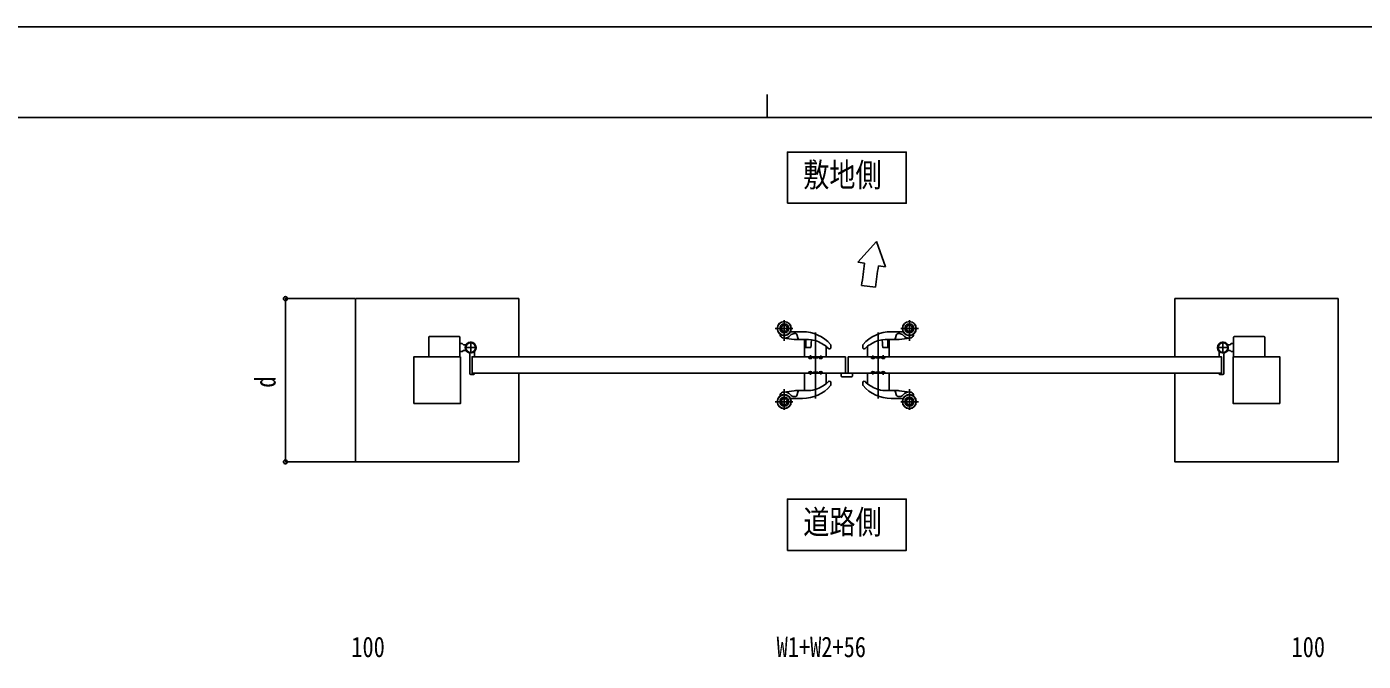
# Model space of a CAD drawing. Units: millimetres, scale not verified. Extents: x -4205 to 4205, y -2970 to 2970.
# Drawn here: x -1591 to 1273, y 1609 to 2970 of the extents above; entities that cross this region are included whole.
import ezdxf
from ezdxf.enums import TextEntityAlignment as Align

# ---------------------------------------------------------------- set-up
doc = ezdxf.new("R2010")
doc.units = ezdxf.units.MM
doc.header["$LTSCALE"] = 12
for name, color, linetype in [('0-2_USER1', 3, 'Continuous'), ('0-4_YKK_A1', 4, 'Continuous'), ('0-5_YKK_D', 6, 'Continuous'), ('0-6_YKK_ZWAK', 7, 'Continuous')]:
    doc.layers.add(name, color=color, linetype=linetype)
doc.styles.add('ＭＳ ゴシック', font='')
doc.styles.get('ＭＳ ゴシック').set_extended_font_data('MS Gothic')

msp = doc.modelspace()

# ---------------------------------------------------------------- linework, layer by layer
at = {"layer": '0-2_USER1'}
for points in [[(38.63, 2591.31), (38.63, 2701.31), (293.3, 2701.31), (293.3, 2591.31)], [(38.63, 1847), (38.63, 1957), (293.3, 1957), (293.3, 1847)]]:
    msp.add_lwpolyline(points, close=True, dxfattribs=at)
at = {"layer": '0-4_YKK_A1'}
for p, q in [((229.92, 2509.79), (189.7, 2465.27)), ((229.92, 2509.79), (248.79, 2454.85)), ((204.05, 2462.74), (189.7, 2465.27)), ((248.79, 2454.85), (234.02, 2457.46)), ((227.58, 2411.88), (197.75, 2415.06)), ((12.72, 2323), (50.32, 2323)), ((32.02, 2296.12), (32.02, 2340.6)), ((319.32, 2323), (281.72, 2323)), ((300.02, 2296.12), (300.02, 2340.6)), ((-729.98, 2303.5), (-729.98, 2262)), ((-727.98, 2305.5), (-664.98, 2305.5)), ((-662.98, 2262), (-662.98, 2303.5)), ((-639.98, 2269), (-639.98, 2295)), ((30.83, 2302.27), (53.56, 2299.54)), ((71.02, 2316), (46.16, 2316)), ((56.3, 2312), (52.93, 2312)), ((59.17, 2309.88), (62.09, 2300.41)), ((62.51, 2299), (63.98, 2299)), ((84.02, 2299), (63.98, 2299)), ((75.02, 2285), (75.02, 2298)), ((77.52, 2297.5), (77.52, 2285)), ((78.02, 2297), (78.02, 2295.23)), ((89.86, 2292.14), (89.4, 2286.86)), ((90.39, 2298.17), (89.86, 2292.14)), ((89.87, 2291.99), (90.4, 2298.06)), ((90.41, 2298.31), (90.42, 2298.31)), ((99.02, 2314.4), (99.02, 2172.54)), ((233.02, 2314.4), (233.02, 2172.54)), ((241.63, 2298.31), (241.62, 2298.31)), ((242.17, 2291.99), (241.64, 2298.06)), ((241.65, 2298.17), (242.18, 2292.14)), ((242.18, 2292.14), (242.64, 2286.86)), ((248.02, 2299), (268.06, 2299)), ((254.02, 2297), (254.02, 2295.23)), ((254.52, 2297.5), (254.52, 2285)), ((257.02, 2285), (257.02, 2298)), ((261.02, 2316), (285.88, 2316)), ((269.52, 2299), (268.06, 2299)), ((272.87, 2309.88), (269.95, 2300.41)), ((275.74, 2312), (279.11, 2312)), ((301.21, 2302.27), (278.48, 2299.54)), ((972.02, 2269), (972.02, 2295)), ((995.02, 2262), (995.02, 2303.5)), ((1060.02, 2305.5), (997.02, 2305.5)), ((1062.02, 2303.5), (1062.02, 2262)), ((-662.98, 2290.5), (-657.98, 2290.5)), ((-662.98, 2273.5), (-657.98, 2273.5)), ((-655.48, 2288), (-657.98, 2290.5)), ((-655.48, 2276), (-657.98, 2273.5)), ((-655.48, 2288), (-649.79, 2288)), ((-655.48, 2276), (-649.79, 2276)), ((-626.98, 2282), (-652.98, 2282)), ((-641.98, 2267.06), (-641.98, 2226.5)), ((-631.98, 2262.8), (-631.98, 2271.84)), ((75.02, 2262), (75.02, 2285)), ((75.02, 2285), (77.52, 2285)), ((77.52, 2285), (77.52, 2282.3)), ((89.02, 2282.3), (77.52, 2282.3)), ((78.52, 2282.5), (88.56, 2282.5)), ((88.02, 2265.47), (88.02, 2257.43)), ((89.02, 2282.3), (89.43, 2287.01)), ((89.4, 2286.86), (89.06, 2282.96)), ((110.02, 2265.03), (110.02, 2257.43)), ((122.02, 2262), (122.02, 2283.81)), ((132.02, 2282.26), (132.02, 2286.65)), ((200.02, 2282.26), (200.02, 2286.65)), ((210.02, 2262), (210.02, 2283.81)), ((222.02, 2265.03), (222.02, 2257.43)), ((243.02, 2282.3), (242.61, 2287.01)), ((242.64, 2286.86), (242.98, 2282.96)), ((243.02, 2282.3), (254.52, 2282.3)), ((253.52, 2282.5), (243.48, 2282.5)), ((244.02, 2265.47), (244.02, 2257.43)), ((254.52, 2285), (254.52, 2282.3)), ((257.02, 2285), (254.52, 2285)), ((257.02, 2262), (257.02, 2285)), ((959.02, 2282), (985.02, 2282)), ((964.02, 2262.8), (964.02, 2271.84)), ((974.02, 2267.06), (974.02, 2226.5)), ((987.52, 2288), (981.83, 2288)), ((987.52, 2276), (981.83, 2276)), ((987.52, 2288), (990.02, 2290.5)), ((987.52, 2276), (990.02, 2273.5)), ((995.02, 2290.5), (990.02, 2290.5)), ((995.02, 2273.5), (990.02, 2273.5)), ((-636.98, 2262), (-636.98, 2227)), ((-636.68, 2262.3), (-632.48, 2262.3)), ((75.02, 2262), (122.02, 2262)), ((84.52, 2261), (84.62, 2259.88)), ((91.42, 2259.88), (91.52, 2261)), ((94.02, 2262), (94.02, 2260.3)), ((94.32, 2260), (103.72, 2260)), ((104.02, 2260.3), (104.02, 2262)), ((106.22, 2261), (106.22, 2262)), ((113.82, 2261), (106.22, 2261)), ((106.52, 2261), (106.62, 2259.88)), ((113.42, 2259.88), (113.52, 2261)), ((113.82, 2262), (113.82, 2261)), ((163.02, 2262), (163.02, 2227)), ((257.02, 2262), (210.02, 2262)), ((218.22, 2262), (218.22, 2261)), ((218.22, 2261), (225.82, 2261)), ((218.62, 2259.88), (218.52, 2261)), ((225.52, 2261), (225.42, 2259.88)), ((225.82, 2261), (225.82, 2262)), ((228.02, 2260.3), (228.02, 2262)), ((237.72, 2260), (228.32, 2260)), ((238.02, 2262), (238.02, 2260.3)), ((240.62, 2259.88), (240.52, 2261)), ((247.52, 2261), (247.42, 2259.88)), ((968.72, 2262.3), (964.52, 2262.3)), ((969.02, 2262), (969.02, 2227)), ((-639.98, 2224.5), (-632.98, 2224.5)), ((163.02, 2227), (-636.98, 2227)), ((-636.68, 2226.7), (-632.48, 2226.7)), ((-631.98, 2226.2), (-631.98, 2225.5)), ((75.02, 2227), (75.02, 2224)), ((122.02, 2227), (75.02, 2227)), ((75.02, 2224), (75.02, 2220.5)), ((75.02, 2190.5), (75.02, 2220.5)), ((84.22, 2227), (84.22, 2228)), ((84.22, 2228), (91.82, 2228)), ((84.62, 2229.12), (84.52, 2228)), ((88.02, 2231.57), (88.02, 2223.53)), ((91.52, 2228), (91.42, 2229.12)), ((91.82, 2228), (91.82, 2227)), ((94.02, 2227), (94.02, 2228.7)), ((94.32, 2229), (103.72, 2229)), ((104.02, 2227), (104.02, 2228.7)), ((106.62, 2229.12), (106.52, 2228)), ((110.02, 2231.57), (110.02, 2223.97)), ((113.52, 2228), (113.42, 2229.12)), ((122.02, 2205.19), (122.02, 2227)), ((132.02, 2202.35), (132.02, 2206.74)), ((154.02, 2227), (154.02, 2220.5)), ((154.02, 2227), (178.02, 2227)), ((155.02, 2219.5), (177.02, 2219.5)), ((178.02, 2227), (178.02, 2220.5)), ((200.02, 2202.35), (200.02, 2206.74)), ((210.02, 2227), (257.02, 2227)), ((210.02, 2205.19), (210.02, 2227)), ((218.52, 2228), (218.62, 2229.12)), ((222.02, 2231.57), (222.02, 2223.97)), ((225.42, 2229.12), (225.52, 2228)), ((228.02, 2227), (228.02, 2228.7)), ((237.72, 2229), (228.32, 2229)), ((238.02, 2227), (238.02, 2228.7)), ((240.22, 2228), (240.22, 2227)), ((247.82, 2228), (240.22, 2228)), ((240.52, 2228), (240.62, 2229.12)), ((244.02, 2231.57), (244.02, 2223.53)), ((247.42, 2229.12), (247.52, 2228)), ((247.82, 2227), (247.82, 2228)), ((257.02, 2227), (257.02, 2224)), ((257.02, 2224), (257.02, 2220.5)), ((257.02, 2190.5), (257.02, 2220.5)), ((964.02, 2226.2), (964.02, 2225.5)), ((968.72, 2226.7), (964.52, 2226.7)), ((972.02, 2224.5), (965.02, 2224.5)), ((53.56, 2189.46), (30.83, 2186.73)), ((32.02, 2148.4), (32.02, 2192.88)), ((52.93, 2177), (56.3, 2177)), ((62.09, 2188.59), (59.17, 2179.12)), ((63.98, 2190), (62.51, 2190)), ((63.98, 2190), (84.02, 2190)), ((268.06, 2190), (248.02, 2190)), ((268.06, 2190), (269.52, 2190)), ((269.95, 2188.59), (272.87, 2179.12)), ((279.11, 2177), (275.74, 2177)), ((278.48, 2189.46), (301.21, 2186.73)), ((300.02, 2148.4), (300.02, 2192.88)), ((50.32, 2166), (12.72, 2166)), ((46.16, 2173), (71.02, 2173)), ((285.88, 2173), (261.02, 2173)), ((281.72, 2166), (319.32, 2166))]:
    msp.add_line(p, q, dxfattribs=at)
for points in [[(-886.98, 2387), (-536.98, 2387), (-536.98, 2262)], [(-536.98, 2227), (-536.98, 2037), (-886.98, 2037), (-886.98, 2387)], [(1219.02, 2387), (869.02, 2387), (869.02, 2262)], [(869.02, 2227), (869.02, 2037), (1219.02, 2037), (1219.02, 2387)], [(78.02, 2295.23), (78.02, 2285.8), (78.02, 2283)], [(254.02, 2295.23), (254.02, 2285.8), (254.02, 2283)], [(163.02, 2262), (-636.98, 2262), (-636.98, 2227)], [(91.82, 2262), (91.82, 2261), (84.22, 2261), (84.22, 2262)], [(169.02, 2262), (169.02, 2227), (969.02, 2227)], [(169.02, 2262), (969.02, 2262), (969.02, 2227)], [(240.22, 2262), (240.22, 2261), (247.82, 2261), (247.82, 2262)], [(106.22, 2227), (106.22, 2228), (113.82, 2228), (113.82, 2227)], [(225.82, 2227), (225.82, 2228), (218.22, 2228), (218.22, 2227)]]:
    msp.add_lwpolyline(points, dxfattribs=at)
for points in [[(-761.98, 2162), (-661.98, 2162), (-661.98, 2262), (-761.98, 2262)], [(1094.02, 2162), (994.02, 2162), (994.02, 2262), (1094.02, 2262)]]:
    msp.add_lwpolyline(points, close=True, dxfattribs=at)
for centre, radius in [((32.02, 2323), 15), ((32.02, 2323), 14.7), ((32.02, 2323), 9.71), ((32.02, 2323), 6.62), ((300.02, 2323), 15), ((300.02, 2323), 14.7), ((300.02, 2323), 9.71), ((300.02, 2323), 6.62), ((-639.98, 2282), 11.5), ((-639.98, 2282), 10.35), ((972.02, 2282), 11.5), ((972.02, 2282), 10.35), ((32.02, 2166), 15), ((32.02, 2166), 14.7), ((300.02, 2166), 15), ((300.02, 2166), 14.7), ((32.02, 2166), 9.71), ((32.02, 2166), 6.62), ((300.02, 2166), 9.71), ((300.02, 2166), 6.62)]:
    msp.add_circle(centre, radius, dxfattribs=at)
for centre, radius, start, end in [((-7797.04, 3494.64), 8067.36, 352.30953, 352.65116), ((897.08, 2340.56), 673.28, 170.00114, 173.91932), ((-727.98, 2303.5), 2, 90, 180), ((-664.98, 2303.5), 2, 360, 90), ((-639.98, 2282), 11.5, 321.98772, 244.89722), ((24.45, 2308.34), 1.5, 62.67786, 207.00257), ((32.02, 2312.2), 10, 207.00257, 263.14008), ((32.02, 2323), 15, 242.67786, 328.99194), ((32.02, 2323), 15, 261.17985, 278.82015), ((32.02, 2312.2), 10, 263.14008, 270), ((32.02, 2319.4), 17.2, 270, 320.22969), ((46.16, 2314.5), 1.5, 90.00099, 148.99194), ((52.93, 2302), 10, 90, 140.22969), ((62.51, 2374), 75, 263.14008, 270), ((56.3, 2309), 3, 17.10292, 90), ((64, 2301), 2, 197.10292, 210), ((64, 2301), 2, 210, 270), ((71.02, 2236), 80, 41.1281, 89.99959), ((76.02, 2298), 1, 90, 180), ((76.02, 2297.5), 1.5, 0, 90), ((75.02, 2297), 3, 0, 41.81031), ((84.02, 2249), 50, 68.13628, 89.99998), ((92.38, 2298), 2, 163.07655, 175), ((90.9, 2298.02), 0.5, 82.01427, 175), ((72.85, 2221.16), 80, 47.40829, 68.13629), ((261.02, 2236), 80, 90.00041, 138.8719), ((259.19, 2221.16), 80, 111.86371, 132.59171), ((248.02, 2249), 50, 90.00002, 111.86372), ((241.14, 2298.02), 0.5, 5, 97.98573), ((239.66, 2298), 2, 5, 16.92345), ((257.02, 2297), 3, 138.18969, 180), ((256.02, 2297.5), 1.5, 90, 180), ((256.02, 2298), 1, 0, 90), ((268.04, 2301), 2, 270, 330), ((269.52, 2374), 75, 270, 276.85992), ((268.04, 2301), 2, 330, 342.89708), ((275.74, 2309), 3, 90, 162.89708), ((279.11, 2302), 10, 39.77031, 90), ((285.88, 2314.5), 1.5, 31.00806, 89.99901), ((300.02, 2319.4), 17.2, 219.77031, 270), ((300.02, 2323), 15, 211.00806, 297.32214), ((300.02, 2323), 15, 261.17985, 278.82015), ((300.02, 2312.2), 10, 270, 276.85992), ((300.02, 2312.2), 10, 276.85992, 332.99743), ((307.59, 2308.34), 1.5, 332.99743, 117.32214), ((972.02, 2282), 11.5, 295.10278, 218.01228), ((997.02, 2303.5), 2, 90, 180), ((1060.02, 2303.5), 2, 0, 90), ((-646.98, 2267.06), 5, 0.00002, 64.89722), ((-632.48, 2262.8), 0.5, 270, 0), ((-626.98, 2271.84), 5, 141.98772, 180), ((78.52, 2283), 0.5, 180, 270), ((88.56, 2283), 0.5, 270, 355), ((121.02, 2283.81), 1, 0, 38.17852), ((129.02, 2282.25), 3, 227.26797, 0.1403), ((129.02, 2286.65), 3, 0, 41.1286), ((203.02, 2286.65), 3, 138.8714, 180), ((203.02, 2282.25), 3, 179.8597, 312.73203), ((211.02, 2283.81), 1, 141.82148, 180), ((243.48, 2283), 0.5, 185, 270), ((253.52, 2283), 0.5, 270, 0), ((959.02, 2271.84), 5, 0, 38.01228), ((964.52, 2262.8), 0.5, 180, 270), ((979.02, 2267.06), 5, 115.10278, 179.99998), ((-636.68, 2262), 0.3, 90, 180), ((85.91, 2259.99), 1.3, 185, 254.11915), ((88.02, 2267.4), 9, 254.11915, 285.88085), ((90.13, 2259.99), 1.3, 285.88085, 355), ((94.32, 2260.3), 0.3, 180, 270), ((103.72, 2260.3), 0.3, 270, 0), ((107.91, 2259.99), 1.3, 185, 254.11915), ((110.02, 2267.4), 9, 254.11915, 285.88085), ((112.13, 2259.99), 1.3, 285.88085, 355), ((219.91, 2259.99), 1.3, 185, 254.11915), ((222.02, 2267.4), 9, 254.11915, 285.88085), ((224.13, 2259.99), 1.3, 285.88085, 355), ((228.32, 2260.3), 0.3, 180, 270), ((237.72, 2260.3), 0.3, 270, 0), ((241.91, 2259.99), 1.3, 185, 254.11915), ((244.02, 2267.4), 9, 254.11915, 285.88085), ((246.13, 2259.99), 1.3, 285.88085, 355), ((968.72, 2262), 0.3, 0, 90), ((-639.98, 2226.5), 2, 180, 270), ((-636.68, 2227), 0.3, 180, 270), ((-632.98, 2225.5), 1, 270, 0), ((-632.48, 2226.2), 0.5, 0, 90), ((85.91, 2229.01), 1.3, 105.88085, 175), ((88.02, 2221.6), 9, 74.11915, 105.88085), ((90.13, 2229.01), 1.3, 5, 74.11915), ((94.32, 2228.7), 0.3, 90, 180), ((72.85, 2267.84), 80, 291.86371, 312.59171), ((103.72, 2228.7), 0.3, 0, 90), ((107.91, 2229.01), 1.3, 105.88085, 175), ((110.02, 2221.6), 9, 74.11915, 105.88085), ((112.13, 2229.01), 1.3, 5, 74.11915), ((129.02, 2206.75), 3, 359.8597, 132.73203), ((155.02, 2220.5), 1, 180, 270), ((177.02, 2220.5), 1, 270, 360), ((203.02, 2206.75), 3, 47.26797, 180.1403), ((259.19, 2267.84), 80, 227.40829, 248.13629), ((219.91, 2229.01), 1.3, 105.88085, 175), ((222.02, 2221.6), 9, 74.11915, 105.88085), ((224.13, 2229.01), 1.3, 5, 74.11915), ((228.32, 2228.7), 0.3, 90, 180), ((237.72, 2228.7), 0.3, 0, 90), ((241.91, 2229.01), 1.3, 105.88085, 175), ((244.02, 2221.6), 9, 74.11915, 105.88085), ((246.13, 2229.01), 1.3, 5, 74.11915), ((964.52, 2226.2), 0.5, 90, 180), ((965.02, 2225.5), 1, 180, 270), ((968.72, 2227), 0.3, 270, 0), ((972.02, 2226.5), 2, 270, 0), ((24.45, 2180.66), 1.5, 152.99743, 297.32214), ((32.02, 2176.8), 10, 96.85992, 152.99743), ((32.02, 2166), 15, 31.00806, 117.32214), ((32.02, 2166), 15, 81.17985, 98.82015), ((32.02, 2176.8), 10, 90, 96.85992), ((32.02, 2169.6), 17.2, 39.77031, 90), ((52.93, 2187), 10, 219.77031, 270), ((62.51, 2115), 75, 90, 96.85992), ((56.3, 2180), 3, 270, 342.89708), ((64, 2188), 2, 150, 162.89708), ((64, 2188), 2, 90, 150), ((71.02, 2253), 80, 270.00041, 318.8719), ((74.22, 2191), 1, 270, 323.55544), ((76.02, 2190.5), 1, 180, 185.39634), ((84.02, 2240), 50, 270.00002, 291.86372), ((121.02, 2205.19), 1, 321.82148, 0), ((129.02, 2202.35), 3, 318.8714, 0), ((203.02, 2202.35), 3, 180, 221.1286), ((261.02, 2253), 80, 221.1281, 269.99959), ((211.02, 2205.19), 1, 180, 218.17852), ((248.02, 2240), 50, 248.13628, 269.99998), ((256.02, 2190.5), 1, 354.60366, 0), ((257.82, 2191), 1, 216.44456, 270), ((268.04, 2188), 2, 30, 90), ((269.52, 2115), 75, 83.14008, 90), ((268.04, 2188), 2, 17.10292, 30), ((275.74, 2180), 3, 197.10292, 270), ((279.11, 2187), 10, 270, 320.22969), ((300.02, 2169.6), 17.2, 90, 140.22969), ((300.02, 2166), 15, 62.67786, 148.99194), ((300.02, 2166), 15, 81.17985, 98.82015), ((300.02, 2176.8), 10, 83.14008, 90), ((300.02, 2176.8), 10, 27.00257, 83.14008), ((307.59, 2180.66), 1.5, 242.67786, 27.00257), ((46.16, 2174.5), 1.5, 211.00806, 269.99901), ((285.88, 2174.5), 1.5, 270.00099, 328.99194)]:
    msp.add_arc(centre, radius, start, end, dxfattribs=at)
at = {"layer": '0-5_YKK_D'}
for p, q in [((-887.98, 2387), (-1037.98, 2387)), ((-1036.98, 2037), (-1036.98, 2387)), ((-887.98, 2037), (-1037.98, 2037))]:
    msp.add_line(p, q, dxfattribs=at)
for centre in [(-1036.98, 2387), (-1036.98, 2037)]:
    msp.add_circle(centre, 4.25, dxfattribs=at)
at = {"layer": '0-6_YKK_ZWAK'}
for p, q in [((-4.98, 2825), (-4.98, 2775)), ((3895.02, 2775), (-3904.98, 2775))]:
    msp.add_line(p, q, dxfattribs=at)
msp.add_lwpolyline([(-4205, -2970), (4205, -2970), (4205, 2970), (-4205, 2970)], close=True, dxfattribs=at)

# ---------------------------------------------------------------- texts
at = {"layer": '0-2_USER1', "style": 'ＭＳ ゴシック', "width": 0.8}
for s, p in [('敷地側', (72.63, 2611.31)), ('道路側', (72.63, 1867))]:
    msp.add_text(s, height=51.32, dxfattribs=at).set_placement(p, align=Align.BOTTOM_LEFT)
at = {"layer": '0-5_YKK_D', "style": 'ＭＳ ゴシック', "width": 0.8}
msp.add_text('d', height=43.99, rotation=90, dxfattribs=at).set_placement((-1044.98, 2196), align=Align.BOTTOM_LEFT)
for s, p in [('100', (-895.78, 1605)), ('W1+W2+56', (15.62, 1605)), ('100', (1119.02, 1605))]:
    msp.add_text(s, height=43.99, dxfattribs=at).set_placement(p, align=Align.BOTTOM_LEFT)

doc.saveas('drawing.dxf')
